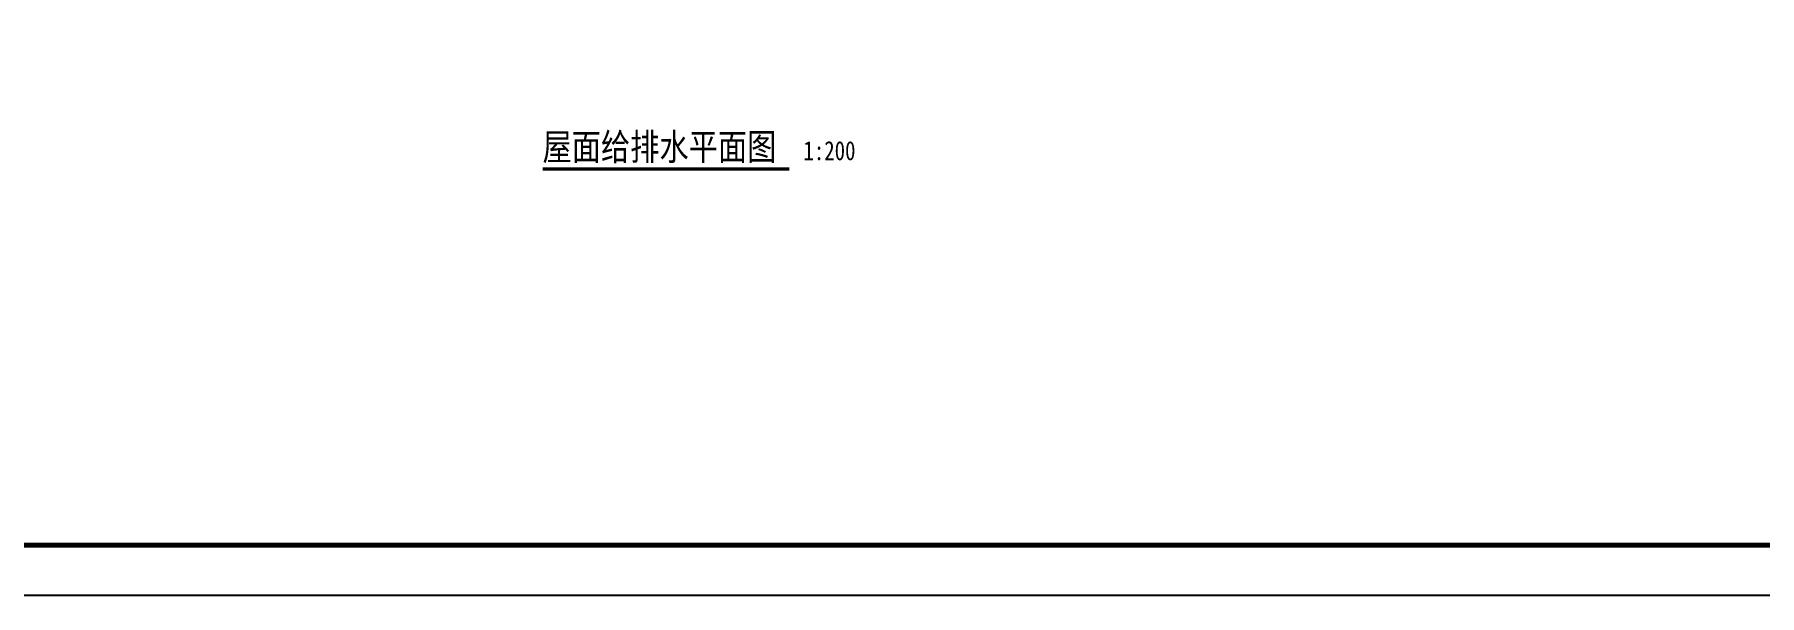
# Model space of a CAD drawing. Extents: x 13158459 to 15902229, y -1299598 to 28366.
# Drawn here: x 13971654 to 14040131, y -571643 to -549346 of the extents above; entities that cross this region are included whole.
import ezdxf

# ---------------------------------------------------------------- set-up
doc = ezdxf.new("R2010")
doc.units = 0
doc.header["$LTSCALE"] = 1000
doc.header["$MEASUREMENT"] = 0
for name, color, linetype in [('DIM_SYMB', 3, 'Continuous'), ('PUB_TEXT', 7, 'Continuous'), ('TK', 4, 'Continuous')]:
    doc.layers.add(name, color=color, linetype=linetype)
doc.styles.add('YAYA', font='', dxfattribs={"width": 0.8, "height": 1})
doc.styles.get('YAYA').set_extended_font_data('SimSun')

# ---------------------------------------------------------------- blocks, each defined once
blk = doc.blocks.new('GeYuanFrame_85876736', base_point=(20.09, 4.53))
at = {"layer": 'TK'}
blk.add_lwpolyline([(20.09, 4.53), (20.09, 598.53), (1071.09, 598.53), (1071.09, 4.53)], close=True, dxfattribs=at)
at = {"layer": 'TK', "const_width": 1}
blk.add_lwpolyline([(45.09, 588.53), (1061.09, 588.53), (1061.09, 14.53), (45.09, 14.53)], close=True, dxfattribs=at)

msp = doc.modelspace()

# ---------------------------------------------------------------- linework, layer by layer
at = {"layer": 'DIM_SYMB', "const_width": 140}
msp.add_lwpolyline([(13991819.9, -554693.4), (14001617.5, -554693.4)], dxfattribs=at)

# ---------------------------------------------------------------- block references
at = {"xscale": 200, "yscale": 200, "zscale": 200}
msp.add_blockref('GeYuanFrame_85876736', (13898408, -571643.1), dxfattribs=at)

# ---------------------------------------------------------------- texts
at = {"layer": 'PUB_TEXT', "style": 'YAYA', "width": 0.8}
for s, height, p in [('屋面给排水平面图', 1063.29, (13991819.9, -554343.1)), ('1:200', 759.49, (14002177.5, -554343.1))]:
    msp.add_text(s, height=height, dxfattribs=at).set_placement(p)

doc.saveas('drawing.dxf')
